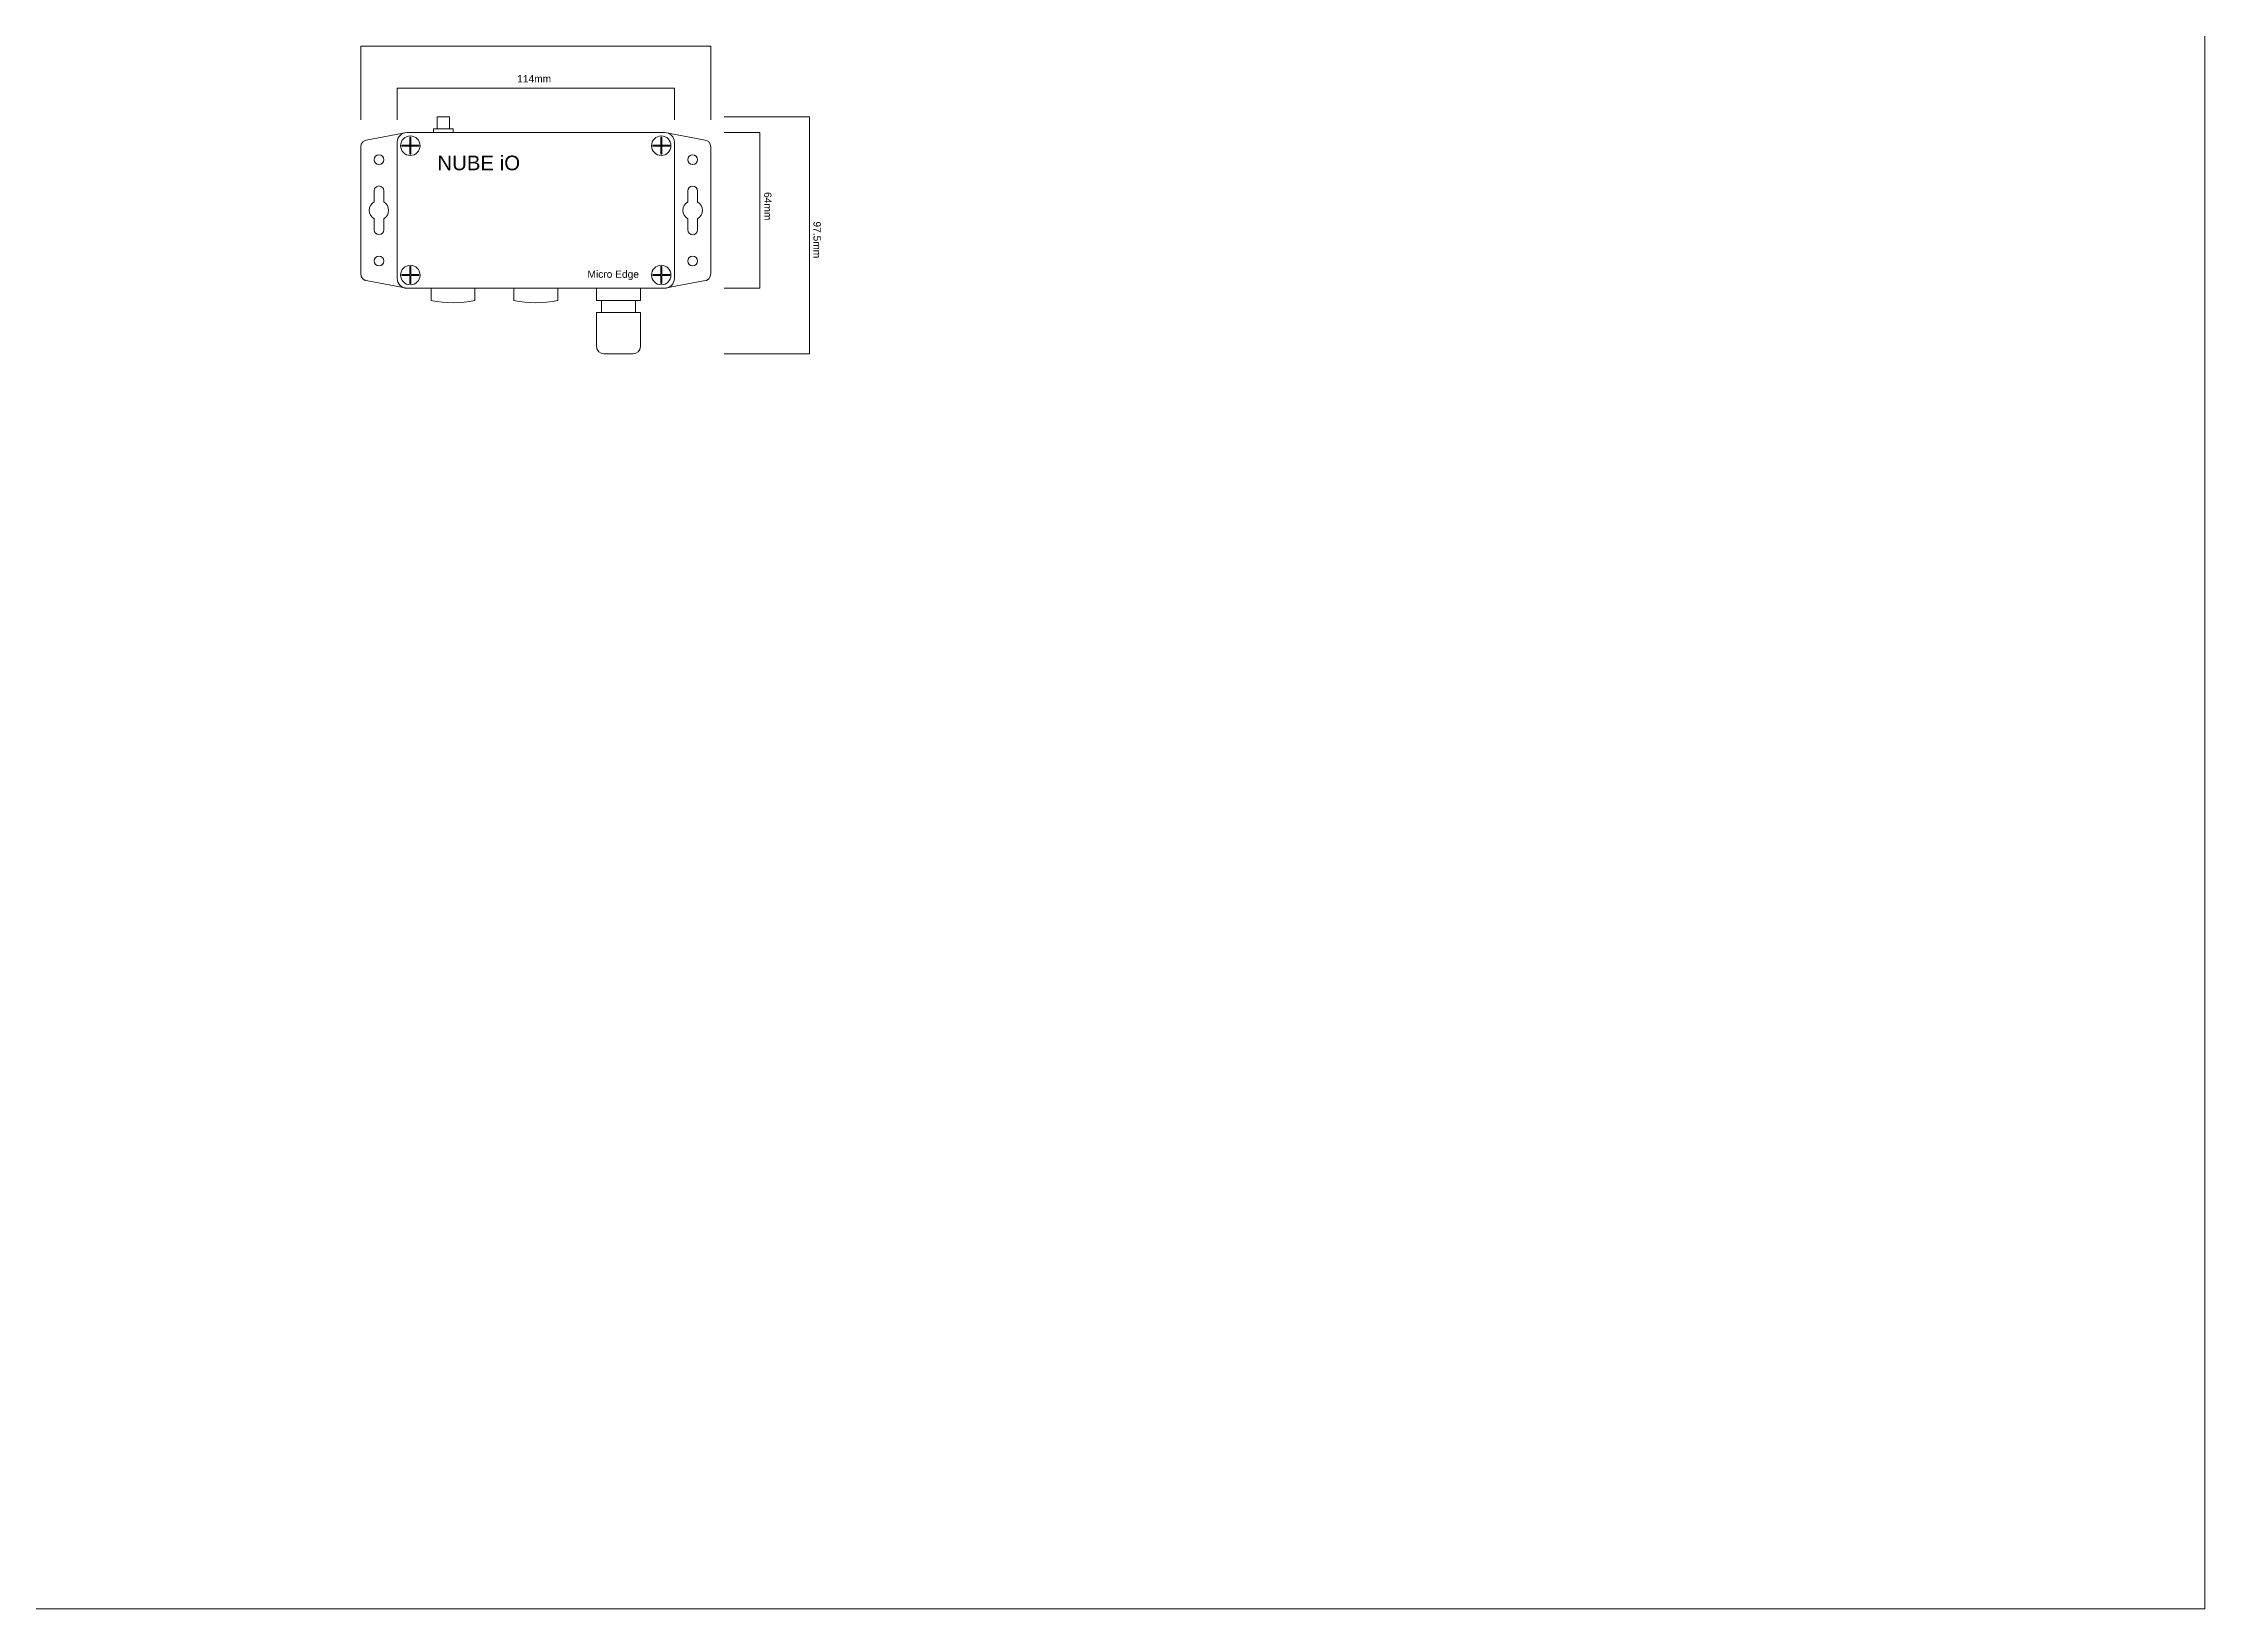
# Model space of a CAD drawing. Header units: millimetres. Extents: x 30391 to 31795, y 7910 to 9192.
# Drawn here: x 30907 to 31795, y 7910 to 8553 of the extents above; entities that cross this region are included whole.
import ezdxf

# ---------------------------------------------------------------- set-up
doc = ezdxf.new("R2010")
doc.units = ezdxf.units.MM
doc.layers.add('-COMPONENTS', color=7, linetype='Continuous', lineweight=9)
doc.styles.get("Standard").update_dxf_attribs({"font": 'arial.ttf'})

msp = doc.modelspace()

# ---------------------------------------------------------------- linework, layer by layer
at = {"layer": '-COMPONENTS'}
for p, q in [((31795.38, 7909.9), (31795.38, 9057.06)), ((31037.13, 8552.27), (31181.13, 8552.27)), ((31037.13, 8552.27), (31037.13, 8521.99)), ((31181.13, 8552.27), (31181.13, 8521.99)), ((31052.13, 8534.99), (31166.13, 8534.99)), ((31052.13, 8534.99), (31052.13, 8521.99)), ((31166.13, 8534.99), (31166.13, 8521.99)), ((31040.13, 8513.73), (31056.13, 8516.73)), ((31056.13, 8516.73), (31162.13, 8516.73)), ((31057.35, 8511.51), (31057.35, 8514.81)), ((31057.35, 8514.81), (31057.75, 8514.81)), ((31057.75, 8511.51), (31057.75, 8514.81)), ((31067.13, 8516.73), (31067.13, 8518.23)), ((31067.13, 8518.23), (31068.63, 8518.23)), ((31075.13, 8516.73), (31067.13, 8516.73)), ((31068.63, 8518.23), (31068.63, 8523.23)), ((31068.63, 8523.23), (31073.63, 8523.23)), ((31073.63, 8518.23), (31068.63, 8518.23)), ((31071.13, 8518.23), (31075.13, 8518.23)), ((31073.63, 8523.23), (31073.63, 8518.23)), ((31075.13, 8518.23), (31075.13, 8516.73)), ((31160.52, 8511.51), (31160.52, 8514.81)), ((31160.52, 8514.81), (31160.92, 8514.81)), ((31160.92, 8511.51), (31160.92, 8514.81)), ((31162.13, 8516.73), (31178.13, 8513.73)), ((31186.65, 8523.23), (31221.64, 8523.23)), ((31186.65, 8516.73), (31201.26, 8516.73)), ((31201.26, 8452.73), (31201.26, 8516.73)), ((31221.64, 8523.23), (31221.64, 8425.73)), ((31037.13, 8510.73), (31037.13, 8458.73)), ((31052.13, 8456.73), (31052.13, 8512.73)), ((31057.35, 8511.51), (31054.05, 8511.51)), ((31054.05, 8511.51), (31054.05, 8511.11)), ((31057.35, 8511.11), (31054.05, 8511.11)), ((31057.35, 8511.51), (31057.75, 8511.11)), ((31057.75, 8511.51), (31057.35, 8511.11)), ((31057.35, 8511.11), (31057.35, 8507.82)), ((31057.35, 8507.82), (31057.75, 8507.82)), ((31057.75, 8511.51), (31061.04, 8511.51)), ((31057.75, 8511.11), (31057.75, 8507.82)), ((31057.75, 8511.11), (31061.04, 8511.11)), ((31061.04, 8511.51), (31061.04, 8511.11)), ((31160.52, 8511.51), (31157.22, 8511.51)), ((31157.22, 8511.51), (31157.22, 8511.11)), ((31160.52, 8511.11), (31157.22, 8511.11)), ((31160.52, 8511.51), (31160.92, 8511.11)), ((31160.52, 8511.11), (31160.52, 8507.82)), ((31160.52, 8507.82), (31160.92, 8507.82)), ((31160.92, 8511.51), (31164.21, 8511.51)), ((31160.92, 8511.11), (31164.21, 8511.11)), ((31160.92, 8511.11), (31160.92, 8507.82)), ((31164.21, 8511.51), (31164.21, 8511.11)), ((31166.13, 8512.73), (31166.13, 8456.73)), ((31181.13, 8510.73), (31181.13, 8458.73)), ((31042.63, 8492.75), (31042.63, 8488.21)), ((31046.63, 8492.75), (31046.63, 8488.21)), ((31171.63, 8492.71), (31171.63, 8488.17)), ((31175.63, 8492.71), (31175.63, 8488.17)), ((31042.63, 8481.28), (31042.63, 8476.75)), ((31046.63, 8481.28), (31046.63, 8476.75)), ((31171.63, 8481.25), (31171.63, 8476.71)), ((31175.63, 8481.25), (31175.63, 8476.71)), ((31057.35, 8458.34), (31057.35, 8461.64)), ((31057.35, 8461.64), (31057.75, 8461.64)), ((31057.75, 8458.34), (31057.75, 8461.64)), ((31160.52, 8458.34), (31160.52, 8461.64)), ((31160.52, 8461.64), (31160.92, 8461.64)), ((31160.92, 8458.34), (31160.92, 8461.64)), ((31040.13, 8455.73), (31056.13, 8452.73)), ((31057.35, 8458.34), (31054.05, 8458.34)), ((31054.05, 8458.34), (31054.05, 8457.94)), ((31057.35, 8457.94), (31054.05, 8457.94)), ((31162.13, 8452.73), (31056.13, 8452.73)), ((31057.35, 8457.94), (31057.35, 8454.65)), ((31057.35, 8454.65), (31057.75, 8454.65)), ((31057.75, 8458.34), (31061.04, 8458.34)), ((31057.75, 8457.94), (31061.04, 8457.94)), ((31057.75, 8457.94), (31057.75, 8454.65)), ((31061.04, 8458.34), (31061.04, 8457.94)), ((31066.13, 8447.73), (31066.13, 8452.73)), ((31066.13, 8452.73), (31084.13, 8452.73)), ((31066.13, 8452.73), (31084.13, 8452.73)), ((31084.13, 8452.73), (31084.13, 8447.73)), ((31100.13, 8447.73), (31100.13, 8452.73)), ((31100.13, 8452.73), (31118.13, 8452.73)), ((31100.13, 8452.73), (31118.13, 8452.73)), ((31118.13, 8452.73), (31118.13, 8447.73)), ((31134.13, 8452.73), (31152.13, 8452.73)), ((31134.13, 8447.73), (31134.13, 8452.73)), ((31152.13, 8452.73), (31152.13, 8447.73)), ((31162.13, 8452.73), (31152.13, 8452.73)), ((31160.52, 8458.34), (31157.22, 8458.34)), ((31157.22, 8458.34), (31157.22, 8457.94)), ((31160.52, 8457.94), (31157.22, 8457.94)), ((31160.52, 8457.94), (31160.52, 8454.65)), ((31160.52, 8454.65), (31160.92, 8454.65)), ((31160.92, 8458.34), (31164.21, 8458.34)), ((31160.92, 8457.94), (31164.21, 8457.94)), ((31160.92, 8457.94), (31160.92, 8454.65)), ((31178.13, 8455.73), (31162.13, 8452.73)), ((31164.21, 8458.34), (31164.21, 8457.94)), ((31186.65, 8452.73), (31201.26, 8452.73)), ((31152.13, 8447.73), (31134.13, 8447.73)), ((31134.13, 8447.73), (31136.13, 8447.73)), ((31136.13, 8447.73), (31136.13, 8442.73)), ((31152.13, 8447.73), (31150.13, 8447.73)), ((31150.13, 8447.73), (31150.13, 8442.73)), ((31152.13, 8442.73), (31134.13, 8442.73)), ((31134.13, 8442.73), (31134.13, 8428.73)), ((31152.13, 8442.73), (31152.13, 8428.73)), ((31149.13, 8425.73), (31137.13, 8425.73)), ((31186.65, 8425.73), (31221.64, 8425.73)), ((30390.99, 7909.9), (31795.38, 7909.9))]:
    msp.add_line(p, q, dxfattribs=at)
for centre, radius in [((31057.55, 8511.31), 4), ((31160.72, 8511.31), 4), ((31044.63, 8505.57), 2), ((31173.63, 8505.54), 2), ((31044.63, 8463.92), 2), ((31057.55, 8458.14), 4), ((31160.72, 8458.14), 4), ((31173.63, 8463.88), 2)]:
    msp.add_circle(centre, radius, dxfattribs=at)
for centre, radius, start, end in [((31056.13, 8512.73), 4, 90, 180), ((31162.13, 8512.73), 4, 0, 90), ((31040.13, 8510.73), 3, 90, 180), ((31178.13, 8510.73), 3, 0, 90), ((31044.63, 8484.75), 4, 120, 240), ((31044.63, 8492.75), 2, 0, 180), ((31044.63, 8484.75), 4, 300, 60), ((31173.63, 8484.71), 4, 120, 240), ((31173.63, 8492.71), 2, 0, 180), ((31173.63, 8484.71), 4, 300, 60), ((31044.63, 8476.75), 2, 180, 0), ((31173.63, 8476.71), 2, 180, 0), ((31040.13, 8458.73), 3, 180, 270), ((31056.13, 8456.73), 4, 180, 270), ((31162.13, 8456.73), 4, 270, 0), ((31178.13, 8458.73), 3, 270, 0), ((31075.13, 8487.73), 41, 257.31962, 282.68038), ((31109.13, 8487.73), 41, 257.31962, 282.68038), ((31137.13, 8428.73), 3, 180, 270), ((31149.13, 8428.73), 3, 270, 0)]:
    msp.add_arc(centre, radius, start, end, dxfattribs=at)

# ---------------------------------------------------------------- texts
for s, height, rotation, p in [('114mm', 3, 360, (31101.48, 8537.34)), ('NUBE iO', 6, 360, (31068.68, 8501.23)), ('64mm', 3, 270, (31203.06, 8492.24)), ('97.5mm', 3, 270, (31223.32, 8480.18)), ('Micro Edge', 3, 360, (31130.37, 8457.01))]:
    msp.add_text(s, height=height, rotation=rotation, dxfattribs=at).set_placement(p)

doc.saveas('drawing.dxf')
